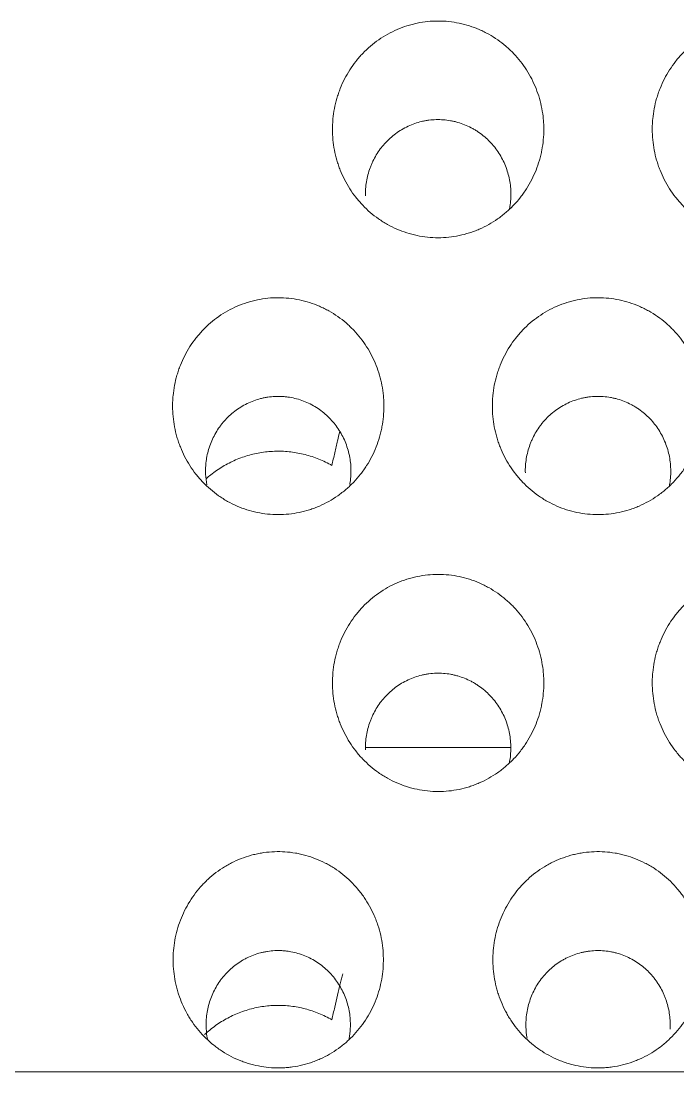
# Model space of a CAD drawing. Header units: inches. Extents: x 3778 to 56227, y -16914 to 35091.
# Drawn here: x 42836.99 to 42843.12, y -12658.71 to -12648.89 of the extents above; entities that cross this region are included whole.
import ezdxf

# ---------------------------------------------------------------- set-up
doc = ezdxf.new("R2010")
doc.units = ezdxf.units.IN
doc.header["$LTSCALE"] = 100
doc.header["$MEASUREMENT"] = 0
doc.layers.add('2-con', color=2, linetype='Continuous')
doc.layers.add('mark-B', color=2, linetype='Continuous', lineweight=20)

# ---------------------------------------------------------------- blocks, each defined once
blk = doc.blocks.new('무풍1WAY 대형')
at = {"layer": 'mark-B'}
for p, q in [((289.2596, -420.2368), (-384.8363, -420.2368)), ((-156.1626, -423.2677), (-157.5138, -423.2677))]:
    blk.add_line(p, q, dxfattribs=at)
for points, knots in [([(-159.3082, -421.2256), (-159.3119, -421.2909), (-159.3071, -421.4199), (-159.2789, -421.5457), (-159.2536, -421.6232), (-159.2481, -421.6387), (-159.2365, -421.6692), (-159.218, -421.7144), (-159.1822, -421.7869), (-159.1482, -421.842), (-159.1206, -421.8822), (-159.111, -421.8954), (-159.0912, -421.9214), (-159.081, -421.9342), (-159.0281, -421.997), (-158.9816, -422.0424), (-158.9055, -422.1033), (-158.8791, -422.1224), (-158.8379, -422.1491), (-158.8238, -422.1578), (-158.7953, -422.1743), (-158.7809, -422.1822), (-158.708, -422.2196), (-158.6473, -422.2433), (-158.5685, -422.2653), (-158.5526, -422.2693), (-158.5205, -422.2765), (-158.5042, -422.2797), (-158.4554, -422.288), (-158.4228, -422.2918), (-158.325, -422.2982), (-158.2597, -422.2959), (-158.1779, -422.2843), (-158.1615, -422.2816), (-158.1292, -422.2753), (-158.0811, -422.2647), (-158.0031, -422.241), (-157.9427, -422.2158), (-157.8982, -422.1945), (-157.8835, -422.187), (-157.8545, -422.1713), (-157.8403, -422.1631), (-157.7704, -422.1205), (-157.7186, -422.0812), (-157.6586, -422.0257), (-157.6469, -422.0143), (-157.6239, -421.9908), (-157.6127, -421.9788), (-157.5801, -421.942), (-157.5597, -421.9166), (-157.5025, -421.8379), (-157.4695, -421.7819), (-157.4141, -421.663), (-157.3925, -421.6018), (-157.3688, -421.5078), (-157.3624, -421.4761), (-157.3525, -421.4118), (-157.349, -421.3791), (-157.3433, -421.2817), (-157.3455, -421.2171), (-157.3579, -421.1209), (-157.3636, -421.0889), (-157.3743, -421.0411), (-157.3783, -421.0252), (-157.387, -420.9938), (-157.3917, -420.9782), (-157.4169, -420.9012), (-157.4427, -420.8419), (-157.4821, -420.7708), (-157.4903, -420.7568), (-157.5075, -420.7289), (-157.5165, -420.7152), (-157.5444, -420.6747), (-157.5641, -420.6488), (-157.6268, -420.5743), (-157.6731, -420.5289), (-157.7371, -420.4776), (-157.7502, -420.4676), (-157.7769, -420.4484), (-157.8175, -420.4206), (-157.888, -420.3798), (-157.9474, -420.3529), (-157.9931, -420.335), (-158.0085, -420.3294), (-158.0397, -420.319), (-158.0556, -420.3141), (-158.135, -420.2921), (-158.1995, -420.2811), (-158.2973, -420.2747), (-158.3301, -420.2742), (-158.3797, -420.276), (-158.3962, -420.2771), (-158.429, -420.28), (-158.4453, -420.2819), (-158.5264, -420.2934), (-158.5898, -420.3091), (-158.6672, -420.3369), (-158.6826, -420.3429), (-158.713, -420.3557), (-158.758, -420.3759), (-158.8297, -420.4149), (-158.8836, -420.4516), (-158.9227, -420.4812), (-158.9355, -420.4914), (-158.9607, -420.5126), (-158.9731, -420.5235), (-159.0332, -420.5792), (-159.0762, -420.6279), (-159.1335, -420.7068), (-159.1514, -420.7342), (-159.1847, -420.7908), (-159.1998, -420.8196), (-159.2409, -420.9079), (-159.2626, -420.9689), (-159.2864, -421.0636), (-159.2929, -421.0958), (-159.3028, -421.1604), (-159.3063, -421.1929), (-159.3082, -421.2256)], [0, 0, 0, 0, 0.03125, 0.0625, 0.0625, 0.070312, 0.070312, 0.078125, 0.09375, 0.109375, 0.109375, 0.117187, 0.117187, 0.125, 0.125, 0.15625, 0.15625, 0.171875, 0.171875, 0.179687, 0.179687, 0.1875, 0.1875, 0.21875, 0.21875, 0.226562, 0.226562, 0.234375, 0.234375, 0.25, 0.25, 0.28125, 0.28125, 0.289062, 0.289062, 0.296875, 0.3125, 0.328125, 0.328125, 0.335937, 0.335937, 0.34375, 0.34375, 0.375, 0.375, 0.382812, 0.382812, 0.390625, 0.390625, 0.40625, 0.40625, 0.4375, 0.4375, 0.46875, 0.46875, 0.484375, 0.484375, 0.5, 0.5, 0.53125, 0.53125, 0.546875, 0.546875, 0.554687, 0.554687, 0.5625, 0.5625, 0.59375, 0.59375, 0.601562, 0.601562, 0.609375, 0.609375, 0.625, 0.625, 0.65625, 0.65625, 0.664062, 0.664062, 0.671875, 0.6875, 0.703125, 0.703125, 0.710937, 0.710937, 0.71875, 0.71875, 0.75, 0.75, 0.765625, 0.765625, 0.773437, 0.773437, 0.78125, 0.78125, 0.8125, 0.8125, 0.820312, 0.820312, 0.828125, 0.84375, 0.859375, 0.859375, 0.867187, 0.867187, 0.875, 0.875, 0.90625, 0.90625, 0.921875, 0.921875, 0.9375, 0.9375, 0.96875, 0.96875, 0.984375, 0.984375, 1, 1, 1, 1]), ([(-156.3206, -421.2256), (-156.3244, -421.2909), (-156.3196, -421.4199), (-156.2914, -421.5457), (-156.266, -421.6232), (-156.2606, -421.6387), (-156.249, -421.6692), (-156.2305, -421.7144), (-156.1947, -421.787), (-156.1606, -421.842), (-156.133, -421.8822), (-156.1235, -421.8954), (-156.1037, -421.9214), (-156.0934, -421.9342), (-156.0406, -421.997), (-155.9941, -422.0424), (-155.918, -422.1033), (-155.8916, -422.1224), (-155.8503, -422.1492), (-155.8363, -422.1578), (-155.8077, -422.1743), (-155.7933, -422.1822), (-155.7204, -422.2196), (-155.6598, -422.2433), (-155.581, -422.2653), (-155.5651, -422.2693), (-155.533, -422.2765), (-155.5167, -422.2797), (-155.4679, -422.288), (-155.4353, -422.2918), (-155.3375, -422.2982), (-155.2721, -422.2959), (-155.1903, -422.2844), (-155.174, -422.2816), (-155.1417, -422.2753), (-155.0936, -422.2647), (-155.0155, -422.241), (-154.9551, -422.2158), (-154.9107, -422.1945), (-154.896, -422.187), (-154.867, -422.1713), (-154.8528, -422.1631), (-154.7829, -422.1205), (-154.731, -422.0812), (-154.6711, -422.0257), (-154.6593, -422.0143), (-154.6364, -421.9908), (-154.6251, -421.9788), (-154.5925, -421.942), (-154.5722, -421.9166), (-154.515, -421.8379), (-154.482, -421.7819), (-154.4266, -421.663), (-154.405, -421.6019), (-154.3813, -421.5078), (-154.3748, -421.4761), (-154.3649, -421.4118), (-154.3615, -421.3791), (-154.3557, -421.2817), (-154.358, -421.2172), (-154.3704, -421.1209), (-154.376, -421.0889), (-154.3868, -421.0411), (-154.3908, -421.0252), (-154.3995, -420.9938), (-154.4041, -420.9782), (-154.4294, -420.9012), (-154.4552, -420.8419), (-154.4945, -420.7708), (-154.5028, -420.7568), (-154.52, -420.729), (-154.529, -420.7152), (-154.5568, -420.6747), (-154.5765, -420.6488), (-154.6392, -420.5743), (-154.6856, -420.5289), (-154.7496, -420.4776), (-154.7627, -420.4676), (-154.7894, -420.4484), (-154.83, -420.4206), (-154.9005, -420.3798), (-154.9599, -420.353), (-155.0055, -420.335), (-155.021, -420.3294), (-155.0522, -420.319), (-155.068, -420.3142), (-155.1475, -420.2921), (-155.2119, -420.2811), (-155.3097, -420.2747), (-155.3426, -420.2742), (-155.3921, -420.276), (-155.4087, -420.2771), (-155.4415, -420.28), (-155.4578, -420.2819), (-155.5388, -420.2934), (-155.6022, -420.3091), (-155.6796, -420.3369), (-155.695, -420.3429), (-155.7255, -420.3557), (-155.7705, -420.3759), (-155.8421, -420.4149), (-155.896, -420.4516), (-155.9351, -420.4812), (-155.948, -420.4914), (-155.9732, -420.5126), (-155.9855, -420.5235), (-156.0456, -420.5792), (-156.0887, -420.6279), (-156.146, -420.7068), (-156.1639, -420.7342), (-156.1972, -420.7908), (-156.2123, -420.8196), (-156.2534, -420.9079), (-156.275, -420.9689), (-156.2989, -421.0636), (-156.3054, -421.0958), (-156.3153, -421.1604), (-156.3187, -421.1929), (-156.3206, -421.2256)], [0, 0, 0, 0, 0.03125, 0.0625, 0.0625, 0.070312, 0.070312, 0.078125, 0.09375, 0.109375, 0.109375, 0.117187, 0.117187, 0.125, 0.125, 0.15625, 0.15625, 0.171875, 0.171875, 0.179688, 0.179688, 0.1875, 0.1875, 0.21875, 0.21875, 0.226563, 0.226563, 0.234375, 0.234375, 0.25, 0.25, 0.28125, 0.28125, 0.289063, 0.289063, 0.296875, 0.3125, 0.328125, 0.328125, 0.335938, 0.335938, 0.34375, 0.34375, 0.375, 0.375, 0.382813, 0.382813, 0.390625, 0.390625, 0.40625, 0.40625, 0.4375, 0.4375, 0.46875, 0.46875, 0.484375, 0.484375, 0.5, 0.5, 0.53125, 0.53125, 0.546875, 0.546875, 0.554688, 0.554688, 0.5625, 0.5625, 0.59375, 0.59375, 0.601563, 0.601563, 0.609375, 0.609375, 0.625, 0.625, 0.65625, 0.65625, 0.664063, 0.664063, 0.671875, 0.6875, 0.703125, 0.703125, 0.710938, 0.710938, 0.71875, 0.71875, 0.75, 0.75, 0.765625, 0.765625, 0.773438, 0.773438, 0.78125, 0.78125, 0.8125, 0.8125, 0.820313, 0.820313, 0.828125, 0.84375, 0.859375, 0.859375, 0.867188, 0.867188, 0.875, 0.875, 0.90625, 0.90625, 0.921875, 0.921875, 0.9375, 0.9375, 0.96875, 0.96875, 0.984375, 0.984375, 1, 1, 1, 1]), ([(-157.6647, -420.5524), (-157.6626, -420.5639), (-157.6608, -420.5755), (-157.6537, -420.6312), (-157.6522, -420.6755), (-157.6561, -420.7423), (-157.6585, -420.7647), (-157.6653, -420.8088), (-157.6697, -420.8306), (-157.686, -420.8952), (-157.7008, -420.9371), (-157.7388, -421.0187), (-157.7615, -421.0571), (-157.8007, -421.1112), (-157.8147, -421.1286), (-157.8371, -421.1538), (-157.8448, -421.1621), (-157.8605, -421.1782), (-157.8686, -421.1861), (-157.9097, -421.2241), (-157.9453, -421.2511), (-157.9933, -421.2804), (-158.003, -421.286), (-158.0229, -421.2968), (-158.033, -421.3019), (-158.0635, -421.3165), (-158.105, -421.3338), (-158.1586, -421.3501), (-158.1915, -421.3574), (-158.2137, -421.3617), (-158.2249, -421.3636), (-158.2811, -421.3715), (-158.3259, -421.3731), (-158.393, -421.3687), (-158.4154, -421.366), (-158.4489, -421.3603), (-158.4601, -421.3581), (-158.4821, -421.3532), (-158.493, -421.3504), (-158.5471, -421.3354), (-158.5887, -421.3191), (-158.6487, -421.2882), (-158.6684, -421.2768), (-158.7061, -421.2523), (-158.7243, -421.2392), (-158.7765, -421.1974), (-158.8084, -421.1663), (-158.8446, -421.1232), (-158.8517, -421.1143), (-158.8652, -421.0965), (-158.8718, -421.0874), (-158.8907, -421.0599), (-158.9141, -421.0221), (-158.9387, -420.9723), (-158.9513, -420.9412), (-158.9593, -420.9203), (-158.963, -420.9097), (-158.9804, -420.8565), (-158.9998, -420.7702), (-159.003, -420.6816), (-159.0004, -420.6368)], [0, 0, 0, 0, 0.015264, 0.015264, 0.073189, 0.073189, 0.102152, 0.102152, 0.131115, 0.131115, 0.189041, 0.189041, 0.246966, 0.246966, 0.275929, 0.275929, 0.290411, 0.290411, 0.304892, 0.304892, 0.362818, 0.362818, 0.377299, 0.377299, 0.391781, 0.391781, 0.420743, 0.449706, 0.464188, 0.464188, 0.478669, 0.478669, 0.536595, 0.536595, 0.565558, 0.565558, 0.580039, 0.580039, 0.59452, 0.59452, 0.652446, 0.652446, 0.681409, 0.681409, 0.710372, 0.710372, 0.768297, 0.768297, 0.782779, 0.782779, 0.79726, 0.79726, 0.826223, 0.855186, 0.869667, 0.869667, 0.884149, 0.884149, 0.942074, 1, 1, 1, 1]), ([(-155.9516, -420.9697), (-155.9701, -420.9286), (-155.9845, -420.8863), (-156, -420.8208), (-156.0042, -420.7987), (-156.0103, -420.7547), (-156.0144, -420.7105), (-156.0143, -420.6551), (-156.012, -420.6217), (-156.0098, -420.5995), (-156.0085, -420.5883), (-156.0049, -420.5632), (-156.0025, -420.5494), (-155.9997, -420.5356)], [0, 0, 0, 0, 0.301613, 0.301613, 0.452419, 0.452419, 0.603225, 0.754032, 0.829435, 0.829435, 0.904838, 0.904838, 1, 1, 1, 1]), ([(-154.6783, -420.5458), (-154.6722, -420.5783), (-154.6683, -420.6112), (-154.6663, -420.6556), (-154.666, -420.6667), (-154.666, -420.6891), (-154.6663, -420.7004), (-154.6678, -420.7338), (-154.6699, -420.756), (-154.6792, -420.8219), (-154.6895, -420.865), (-154.7112, -420.9287), (-154.7194, -420.9497), (-154.738, -420.9907), (-154.7583, -421.0305), (-154.7883, -421.0776), (-154.8084, -421.1046), (-154.8223, -421.1222), (-154.8294, -421.131), (-154.8663, -421.1735), (-154.8987, -421.2042), (-154.9516, -421.2453), (-154.97, -421.2582), (-154.9987, -421.2762), (-155.0085, -421.282), (-155.0281, -421.2929), (-155.0381, -421.2982), (-155.0883, -421.323), (-155.1302, -421.3387), (-155.1848, -421.353), (-155.1959, -421.3556), (-155.2181, -421.3602), (-155.2292, -421.3622), (-155.2625, -421.3673), (-155.3071, -421.3719), (-155.3632, -421.3718), (-155.3969, -421.3692), (-155.4195, -421.3668), (-155.4307, -421.3653), (-155.4865, -421.3566), (-155.5297, -421.3451), (-155.5926, -421.3214), (-155.6132, -421.3125), (-155.6538, -421.2923), (-155.6734, -421.2812), (-155.7301, -421.2455), (-155.7653, -421.2181), (-155.814, -421.1717), (-155.8296, -421.1553), (-155.8589, -421.1214), (-155.8726, -421.1038), (-155.911, -421.0493), (-155.9331, -421.0107), (-155.9516, -420.9697)], [0, 0, 0, 0, 0.050654, 0.050654, 0.067606, 0.067606, 0.084559, 0.084559, 0.118464, 0.118464, 0.186275, 0.186275, 0.22018, 0.22018, 0.254085, 0.28799, 0.304943, 0.304943, 0.321895, 0.321895, 0.389706, 0.389706, 0.423611, 0.423611, 0.440564, 0.440564, 0.457516, 0.457516, 0.525327, 0.525327, 0.542279, 0.542279, 0.559232, 0.559232, 0.593137, 0.627043, 0.643995, 0.643995, 0.660948, 0.660948, 0.728758, 0.728758, 0.762663, 0.762663, 0.796569, 0.796569, 0.864379, 0.864379, 0.898284, 0.898284, 0.93219, 0.93219, 1, 1, 1, 1]), ([(-154.6516, -420.5864), (-154.6672, -420.6009), (-154.6832, -420.615), (-154.7174, -420.6429), (-154.7354, -420.6568), (-154.7721, -420.683), (-154.7908, -420.6955), (-154.8481, -420.731), (-154.8877, -420.752), (-154.9492, -420.7797), (-154.9701, -420.7883), (-155.0127, -420.8041), (-155.0344, -420.8113), (-155.0996, -420.8306), (-155.1876, -420.8503), (-155.2774, -420.858), (-155.3455, -420.8591), (-155.3684, -420.8588), (-155.4138, -420.8564), (-155.4363, -420.8545), (-155.5035, -420.8465), (-155.5477, -420.8381), (-155.6132, -420.8211), (-155.6349, -420.8147), (-155.678, -420.8004), (-155.6994, -420.7924), (-155.7623, -420.7666), (-155.8027, -420.7468), (-155.8416, -420.7244)], [0, 0, 0, 0, 0.049981, 0.049981, 0.102759, 0.102759, 0.155538, 0.155538, 0.261096, 0.261096, 0.313875, 0.313875, 0.366654, 0.366654, 0.472211, 0.577769, 0.577769, 0.630548, 0.630548, 0.683327, 0.683327, 0.788885, 0.788885, 0.841663, 0.841663, 0.894442, 0.894442, 1, 1, 1, 1]), ([(-155.8416, -420.7244), (-155.8502, -420.7645), (-155.8588, -420.804), (-155.8759, -420.8812), (-155.8845, -420.9189), (-155.9016, -420.9917), (-155.9102, -421.0269), (-155.9231, -421.0767), (-155.9274, -421.0929), (-155.936, -421.1239), (-155.9403, -421.1388), (-155.9446, -421.1528)], [0, 0, 0, 0, 0.25, 0.25, 0.5, 0.5, 0.75, 0.75, 0.875, 0.875, 1, 1, 1, 1]), ([(-159.8214, -422.8577), (-159.8879, -422.8577), (-159.9533, -422.8646), (-160.0496, -422.8846), (-160.0814, -422.893), (-160.1287, -422.908), (-160.1445, -422.9135), (-160.1755, -422.9251), (-160.1907, -422.9313), (-160.2661, -422.9641), (-160.3232, -422.9961), (-160.4041, -423.0527), (-160.4303, -423.0731), (-160.4801, -423.116), (-160.5275, -423.1611), (-160.5702, -423.2105), (-160.6004, -423.2491), (-160.6102, -423.2622), (-160.6292, -423.289), (-160.6384, -423.3027), (-160.6826, -423.3721), (-160.7121, -423.4301), (-160.748, -423.5209), (-160.7585, -423.5517), (-160.7722, -423.5989), (-160.7764, -423.6149), (-160.784, -423.6468), (-160.7874, -423.6627), (-160.8026, -423.7428), (-160.8086, -423.8074), (-160.8086, -423.8887), (-160.8082, -423.905), (-160.8067, -423.9377), (-160.8056, -423.9541), (-160.8009, -424.0031), (-160.7963, -424.0353), (-160.7781, -424.131), (-160.7602, -424.1934), (-160.7241, -424.2846), (-160.7105, -424.3147), (-160.6808, -424.373), (-160.6646, -424.4013), (-160.6122, -424.4835), (-160.5721, -424.5349), (-160.5152, -424.5946), (-160.5034, -424.6062), (-160.4796, -424.6289), (-160.4431, -424.6619), (-160.3787, -424.7119), (-160.3234, -424.7468), (-160.2804, -424.7709), (-160.2658, -424.7786), (-160.2361, -424.7934), (-160.2211, -424.8004), (-160.1454, -424.8333), (-160.083, -424.8531), (-159.9866, -424.8733), (-159.954, -424.8784), (-159.8878, -424.8853), (-159.8548, -424.887), (-159.7562, -424.8871), (-159.6909, -424.8805), (-159.6099, -424.8637), (-159.5936, -424.8599), (-159.5616, -424.8515), (-159.514, -424.8377), (-159.4373, -424.8089), (-159.3784, -424.7799), (-159.321, -424.7478), (-159.2927, -424.7301), (-159.2118, -424.6735), (-159.1623, -424.6309), (-159.1058, -424.5717), (-159.0947, -424.5596), (-159.0732, -424.5347), (-159.0627, -424.522), (-159.0322, -424.4831), (-159.0133, -424.4564), (-158.9607, -424.374), (-158.9311, -424.316), (-158.9009, -424.2397), (-158.8952, -424.2242), (-158.8846, -424.1932), (-158.8698, -424.1465), (-158.851, -424.0675), (-158.8418, -424.0032), (-158.8372, -423.9545), (-158.8361, -423.9382), (-158.8345, -423.9055), (-158.8341, -423.8891), (-158.8341, -423.8072), (-158.8402, -423.7426), (-158.8583, -423.6469), (-158.8659, -423.6152), (-158.8795, -423.5681), (-158.8844, -423.5524), (-158.895, -423.5213), (-158.9007, -423.5059), (-158.9307, -423.43), (-158.9601, -423.3721), (-159.0126, -423.2896), (-159.0315, -423.2629), (-159.0722, -423.2108), (-159.0937, -423.186), (-159.1612, -423.1151), (-159.2106, -423.0725), (-159.2778, -423.0252), (-159.2916, -423.0161), (-159.3196, -422.9984), (-159.3338, -422.99), (-159.3769, -422.9658), (-159.4063, -422.9512), (-159.4963, -422.912), (-159.5588, -422.8919), (-159.689, -422.8646), (-159.7548, -422.8577), (-159.8214, -422.8577)], [0, 0, 0, 0, 0.03125, 0.03125, 0.046875, 0.046875, 0.054687, 0.054687, 0.0625, 0.0625, 0.09375, 0.09375, 0.109375, 0.109375, 0.125, 0.140625, 0.140625, 0.148437, 0.148437, 0.15625, 0.15625, 0.1875, 0.1875, 0.203125, 0.203125, 0.210937, 0.210937, 0.21875, 0.21875, 0.25, 0.25, 0.257812, 0.257812, 0.265625, 0.265625, 0.28125, 0.28125, 0.3125, 0.3125, 0.328125, 0.328125, 0.34375, 0.34375, 0.375, 0.375, 0.382812, 0.382812, 0.390625, 0.40625, 0.421875, 0.421875, 0.429687, 0.429687, 0.4375, 0.4375, 0.46875, 0.46875, 0.484375, 0.484375, 0.5, 0.5, 0.53125, 0.53125, 0.539062, 0.539062, 0.546875, 0.5625, 0.578125, 0.578125, 0.59375, 0.59375, 0.625, 0.625, 0.632812, 0.632812, 0.640625, 0.640625, 0.65625, 0.65625, 0.6875, 0.6875, 0.695312, 0.695312, 0.703125, 0.71875, 0.734375, 0.734375, 0.742187, 0.742187, 0.75, 0.75, 0.78125, 0.78125, 0.796875, 0.796875, 0.804687, 0.804687, 0.8125, 0.8125, 0.84375, 0.84375, 0.859375, 0.859375, 0.875, 0.875, 0.90625, 0.90625, 0.914062, 0.914062, 0.921875, 0.921875, 0.9375, 0.9375, 0.96875, 0.96875, 1, 1, 1, 1]), ([(-156.8338, -422.8577), (-156.9004, -422.8577), (-156.9657, -422.8646), (-157.0621, -422.8846), (-157.0939, -422.893), (-157.1412, -422.908), (-157.1569, -422.9135), (-157.1879, -422.9251), (-157.2032, -422.9313), (-157.2786, -422.9641), (-157.3357, -422.9961), (-157.4165, -423.0527), (-157.4428, -423.0731), (-157.4926, -423.116), (-157.54, -423.1611), (-157.5827, -423.2105), (-157.6129, -423.2491), (-157.6227, -423.2622), (-157.6416, -423.289), (-157.6509, -423.3027), (-157.6951, -423.3721), (-157.7246, -423.4301), (-157.7604, -423.5209), (-157.771, -423.5517), (-157.7846, -423.5989), (-157.7888, -423.6149), (-157.7964, -423.6468), (-157.7999, -423.6627), (-157.815, -423.7428), (-157.8211, -423.8074), (-157.8211, -423.8887), (-157.8207, -423.905), (-157.8192, -423.9377), (-157.818, -423.9541), (-157.8134, -424.0031), (-157.8088, -424.0353), (-157.7906, -424.131), (-157.7726, -424.1934), (-157.7366, -424.2846), (-157.723, -424.3147), (-157.6932, -424.373), (-157.677, -424.4013), (-157.6246, -424.4835), (-157.5845, -424.5349), (-157.5276, -424.5946), (-157.5159, -424.6062), (-157.4921, -424.6289), (-157.4556, -424.6619), (-157.3912, -424.7119), (-157.3358, -424.7468), (-157.2928, -424.7709), (-157.2782, -424.7786), (-157.2486, -424.7934), (-157.2335, -424.8004), (-157.1578, -424.8333), (-157.0954, -424.8531), (-156.999, -424.8733), (-156.9664, -424.8784), (-156.9002, -424.8853), (-156.8672, -424.887), (-156.7686, -424.8871), (-156.7034, -424.8805), (-156.6223, -424.8637), (-156.6061, -424.8599), (-156.574, -424.8515), (-156.5265, -424.8377), (-156.4497, -424.8089), (-156.3909, -424.7799), (-156.3334, -424.7478), (-156.3052, -424.7301), (-156.2243, -424.6735), (-156.1748, -424.6309), (-156.1182, -424.5717), (-156.1072, -424.5596), (-156.0856, -424.5347), (-156.0751, -424.522), (-156.0446, -424.4831), (-156.0257, -424.4564), (-155.9732, -424.374), (-155.9435, -424.316), (-155.9133, -424.2397), (-155.9076, -424.2242), (-155.897, -424.1932), (-155.8823, -424.1465), (-155.8634, -424.0675), (-155.8543, -424.0032), (-155.8497, -423.9545), (-155.8485, -423.9382), (-155.847, -423.9055), (-155.8466, -423.8891), (-155.8466, -423.8072), (-155.8527, -423.7426), (-155.8708, -423.6469), (-155.8783, -423.6152), (-155.8919, -423.5681), (-155.8969, -423.5524), (-155.9075, -423.5213), (-155.9131, -423.5059), (-155.9431, -423.43), (-155.9726, -423.3721), (-156.0251, -423.2896), (-156.044, -423.2629), (-156.0846, -423.2108), (-156.1061, -423.186), (-156.1737, -423.1151), (-156.223, -423.0725), (-156.2903, -423.0252), (-156.304, -423.0161), (-156.332, -422.9984), (-156.3463, -422.99), (-156.3894, -422.9658), (-156.4187, -422.9512), (-156.5087, -422.912), (-156.5713, -422.8919), (-156.7014, -422.8646), (-156.7673, -422.8577), (-156.8338, -422.8577)], [0, 0, 0, 0, 0.03125, 0.03125, 0.046875, 0.046875, 0.054687, 0.054687, 0.0625, 0.0625, 0.09375, 0.09375, 0.109375, 0.109375, 0.125, 0.140625, 0.140625, 0.148437, 0.148437, 0.15625, 0.15625, 0.1875, 0.1875, 0.203125, 0.203125, 0.210937, 0.210937, 0.21875, 0.21875, 0.25, 0.25, 0.257812, 0.257812, 0.265625, 0.265625, 0.28125, 0.28125, 0.3125, 0.3125, 0.328125, 0.328125, 0.34375, 0.34375, 0.375, 0.375, 0.382812, 0.382812, 0.390625, 0.40625, 0.421875, 0.421875, 0.429687, 0.429687, 0.4375, 0.4375, 0.46875, 0.46875, 0.484375, 0.484375, 0.5, 0.5, 0.53125, 0.53125, 0.539062, 0.539062, 0.546875, 0.5625, 0.578125, 0.578125, 0.59375, 0.59375, 0.625, 0.625, 0.632812, 0.632812, 0.640625, 0.640625, 0.65625, 0.65625, 0.6875, 0.6875, 0.695312, 0.695312, 0.703125, 0.71875, 0.734375, 0.734375, 0.742187, 0.742187, 0.75, 0.75, 0.78125, 0.78125, 0.796875, 0.796875, 0.804687, 0.804687, 0.8125, 0.8125, 0.84375, 0.84375, 0.859375, 0.859375, 0.875, 0.875, 0.90625, 0.90625, 0.914063, 0.914063, 0.921875, 0.921875, 0.9375, 0.9375, 0.96875, 0.96875, 1, 1, 1, 1]), ([(-157.5002, -423.1303), (-157.5014, -423.1368), (-157.5026, -423.1433), (-157.5108, -423.194), (-157.5139, -423.2385), (-157.5123, -423.3059), (-157.5106, -423.3285), (-157.5053, -423.3732), (-157.5016, -423.3952), (-157.4874, -423.4607), (-157.4739, -423.5035), (-157.4385, -423.5869), (-157.417, -423.6263), (-157.3794, -423.6821), (-157.366, -423.7001), (-157.3444, -423.7262), (-157.3369, -423.7348), (-157.3216, -423.7516), (-157.3138, -423.7597), (-157.2737, -423.7995), (-157.2389, -423.8279), (-157.1917, -423.8591), (-157.1821, -423.8651), (-157.1625, -423.8767), (-157.1525, -423.8822), (-157.1223, -423.8981), (-157.0813, -423.917), (-157.0279, -423.9353), (-156.995, -423.9439), (-156.9729, -423.9491), (-156.9617, -423.9514), (-156.9054, -423.9614), (-156.8604, -423.9647), (-156.7926, -423.9628), (-156.77, -423.961), (-156.7361, -423.9566), (-156.7247, -423.9548), (-156.7023, -423.9506), (-156.6913, -423.9483), (-156.6362, -423.9352), (-156.5937, -423.9203), (-156.5321, -423.8915), (-156.5119, -423.8808), (-156.473, -423.8575), (-156.4542, -423.845), (-156.4001, -423.8049), (-156.3668, -423.7747), (-156.3288, -423.7326), (-156.3213, -423.724), (-156.307, -423.7065), (-156.3001, -423.6976), (-156.2801, -423.6705), (-156.2552, -423.6333), (-156.2287, -423.5841), (-156.2148, -423.5533), (-156.2061, -423.5325), (-156.2019, -423.5219), (-156.1826, -423.469), (-156.1601, -423.3828), (-156.1537, -423.2938), (-156.1548, -423.2486)], [0, 0, 0, 0, 0.008601, 0.008601, 0.066919, 0.066919, 0.096078, 0.096078, 0.125236, 0.125236, 0.183554, 0.183554, 0.241872, 0.241872, 0.27103, 0.27103, 0.28561, 0.28561, 0.300189, 0.300189, 0.358507, 0.358507, 0.373086, 0.373086, 0.387666, 0.387666, 0.416824, 0.445983, 0.460562, 0.460562, 0.475142, 0.475142, 0.533459, 0.533459, 0.562618, 0.562618, 0.577198, 0.577198, 0.591777, 0.591777, 0.650095, 0.650095, 0.679253, 0.679253, 0.708412, 0.708412, 0.76673, 0.76673, 0.781309, 0.781309, 0.795889, 0.795889, 0.825047, 0.854206, 0.868785, 0.868785, 0.883365, 0.883365, 0.941682, 1, 1, 1, 1]), ([(-158.3276, -425.4454), (-158.3941, -425.4454), (-158.4594, -425.4522), (-158.5557, -425.4723), (-158.5876, -425.4806), (-158.6349, -425.4956), (-158.6506, -425.5011), (-158.6816, -425.5127), (-158.6968, -425.5189), (-158.7722, -425.5516), (-158.8293, -425.5835), (-158.9101, -425.6401), (-158.9364, -425.6605), (-158.9862, -425.7033), (-159.0336, -425.7483), (-159.0763, -425.7976), (-159.1065, -425.8362), (-159.1163, -425.8493), (-159.1353, -425.8761), (-159.1445, -425.8898), (-159.1887, -425.9591), (-159.2182, -426.0171), (-159.2541, -426.1077), (-159.2647, -426.1386), (-159.2783, -426.1857), (-159.2825, -426.2016), (-159.2902, -426.2335), (-159.2936, -426.2495), (-159.3088, -426.3295), (-159.3148, -426.394), (-159.3148, -426.4753), (-159.3144, -426.4916), (-159.3129, -426.5242), (-159.3117, -426.5406), (-159.3071, -426.5896), (-159.3025, -426.6218), (-159.2843, -426.7175), (-159.2663, -426.7797), (-159.2303, -426.8709), (-159.2167, -426.901), (-159.1869, -426.9592), (-159.1707, -426.9874), (-159.1183, -427.0696), (-159.0782, -427.1209), (-159.0212, -427.1805), (-159.0095, -427.1922), (-158.9857, -427.2148), (-158.9492, -427.2477), (-158.8848, -427.2977), (-158.8294, -427.3325), (-158.7864, -427.3566), (-158.7719, -427.3643), (-158.7422, -427.3791), (-158.7272, -427.386), (-158.6515, -427.4189), (-158.5891, -427.4387), (-158.4927, -427.4589), (-158.4601, -427.464), (-158.394, -427.4709), (-158.361, -427.4726), (-158.2624, -427.4726), (-158.1972, -427.466), (-158.1162, -427.4492), (-158.0999, -427.4454), (-158.0679, -427.4371), (-158.0204, -427.4233), (-157.9436, -427.3946), (-157.8848, -427.3656), (-157.8273, -427.3335), (-157.7991, -427.3158), (-157.7182, -427.2593), (-157.6687, -427.2168), (-157.6121, -427.1577), (-157.6011, -427.1456), (-157.5795, -427.1208), (-157.569, -427.108), (-157.5385, -427.0692), (-157.5196, -427.0425), (-157.467, -426.9602), (-157.4374, -426.9022), (-157.4072, -426.826), (-157.4015, -426.8106), (-157.3909, -426.7796), (-157.3761, -426.7329), (-157.3572, -426.6539), (-157.3481, -426.5897), (-157.3435, -426.5411), (-157.3423, -426.5248), (-157.3408, -426.4921), (-157.3404, -426.4757), (-157.3404, -426.3938), (-157.3465, -426.3293), (-157.3646, -426.2337), (-157.3721, -426.2021), (-157.3858, -426.1549), (-157.3907, -426.1392), (-157.4013, -426.1082), (-157.407, -426.0928), (-157.437, -426.017), (-157.4665, -425.9592), (-157.519, -425.8767), (-157.5379, -425.85), (-157.5786, -425.798), (-157.6, -425.7732), (-157.6676, -425.7024), (-157.717, -425.6598), (-157.7842, -425.6127), (-157.7979, -425.6035), (-157.826, -425.5859), (-157.8402, -425.5774), (-157.8833, -425.5533), (-157.9126, -425.5387), (-158.0026, -425.4996), (-158.0651, -425.4795), (-158.1953, -425.4522), (-158.2611, -425.4454), (-158.3276, -425.4454)], [0, 0, 0, 0, 0.03125, 0.03125, 0.046875, 0.046875, 0.054688, 0.054688, 0.0625, 0.0625, 0.09375, 0.09375, 0.109375, 0.109375, 0.125, 0.140625, 0.140625, 0.148438, 0.148438, 0.15625, 0.15625, 0.1875, 0.1875, 0.203125, 0.203125, 0.210938, 0.210938, 0.21875, 0.21875, 0.25, 0.25, 0.257813, 0.257813, 0.265625, 0.265625, 0.28125, 0.28125, 0.3125, 0.3125, 0.328125, 0.328125, 0.34375, 0.34375, 0.375, 0.375, 0.382812, 0.382812, 0.390625, 0.40625, 0.421875, 0.421875, 0.429687, 0.429687, 0.4375, 0.4375, 0.46875, 0.46875, 0.484375, 0.484375, 0.5, 0.5, 0.53125, 0.53125, 0.539062, 0.539062, 0.546875, 0.5625, 0.578125, 0.578125, 0.59375, 0.59375, 0.625, 0.625, 0.632812, 0.632812, 0.640625, 0.640625, 0.65625, 0.65625, 0.6875, 0.6875, 0.695312, 0.695312, 0.703125, 0.71875, 0.734375, 0.734375, 0.742187, 0.742187, 0.75, 0.75, 0.78125, 0.78125, 0.796875, 0.796875, 0.804688, 0.804688, 0.8125, 0.8125, 0.84375, 0.84375, 0.859375, 0.859375, 0.875, 0.875, 0.90625, 0.90625, 0.914063, 0.914063, 0.921875, 0.921875, 0.9375, 0.9375, 0.96875, 0.96875, 1, 1, 1, 1]), ([(-155.34, -425.4454), (-155.4066, -425.4454), (-155.4719, -425.4522), (-155.5682, -425.4723), (-155.6, -425.4806), (-155.6473, -425.4956), (-155.663, -425.5011), (-155.694, -425.5127), (-155.7093, -425.5189), (-155.7847, -425.5516), (-155.8417, -425.5835), (-155.9226, -425.6401), (-155.9488, -425.6605), (-155.9987, -425.7033), (-156.0461, -425.7483), (-156.0887, -425.7976), (-156.119, -425.8362), (-156.1288, -425.8493), (-156.1477, -425.8761), (-156.157, -425.8898), (-156.2012, -425.9591), (-156.2307, -426.0171), (-156.2666, -426.1077), (-156.2771, -426.1386), (-156.2908, -426.1857), (-156.295, -426.2017), (-156.3026, -426.2335), (-156.306, -426.2495), (-156.3212, -426.3295), (-156.3273, -426.394), (-156.3273, -426.4753), (-156.3269, -426.4916), (-156.3254, -426.5242), (-156.3242, -426.5406), (-156.3196, -426.5896), (-156.315, -426.6218), (-156.2968, -426.7175), (-156.2788, -426.7797), (-156.2427, -426.8709), (-156.2291, -426.901), (-156.1994, -426.9592), (-156.1832, -426.9874), (-156.1307, -427.0696), (-156.0906, -427.1209), (-156.0337, -427.1805), (-156.022, -427.1922), (-155.9981, -427.2148), (-155.9617, -427.2477), (-155.8972, -427.2978), (-155.8419, -427.3326), (-155.7989, -427.3567), (-155.7843, -427.3644), (-155.7547, -427.3791), (-155.7396, -427.3861), (-155.6639, -427.4189), (-155.6015, -427.4387), (-155.5052, -427.4589), (-155.4726, -427.464), (-155.4064, -427.4709), (-155.3734, -427.4726), (-155.2749, -427.4726), (-155.2096, -427.466), (-155.1286, -427.4492), (-155.1124, -427.4454), (-155.0804, -427.4371), (-155.0328, -427.4233), (-154.9561, -427.3946), (-154.8973, -427.3656), (-154.8398, -427.3335), (-154.8116, -427.3159), (-154.7307, -427.2593), (-154.6811, -427.2168), (-154.6246, -427.1577), (-154.6135, -427.1456), (-154.592, -427.1208), (-154.5815, -427.108), (-154.551, -427.0692), (-154.5321, -427.0425), (-154.4795, -426.9602), (-154.4498, -426.9022), (-154.4196, -426.826), (-154.4139, -426.8106), (-154.4033, -426.7796), (-154.3886, -426.7329), (-154.3697, -426.6539), (-154.3605, -426.5897), (-154.3559, -426.5411), (-154.3548, -426.5248), (-154.3532, -426.4921), (-154.3528, -426.4757), (-154.3528, -426.3938), (-154.3589, -426.3293), (-154.377, -426.2337), (-154.3846, -426.2021), (-154.3982, -426.1549), (-154.4032, -426.1392), (-154.4138, -426.1082), (-154.4194, -426.0928), (-154.4494, -426.017), (-154.4789, -425.9592), (-154.5314, -425.8767), (-154.5503, -425.85), (-154.591, -425.798), (-154.6125, -425.7732), (-154.6801, -425.7024), (-154.7294, -425.6598), (-154.7967, -425.6127), (-154.8104, -425.6035), (-154.8384, -425.5859), (-154.8526, -425.5774), (-154.8957, -425.5533), (-154.9251, -425.5387), (-155.0151, -425.4996), (-155.0776, -425.4795), (-155.2077, -425.4522), (-155.2735, -425.4454), (-155.34, -425.4454)], [0, 0, 0, 0, 0.03125, 0.03125, 0.046875, 0.046875, 0.054688, 0.054688, 0.0625, 0.0625, 0.09375, 0.09375, 0.109375, 0.109375, 0.125, 0.140625, 0.140625, 0.148437, 0.148437, 0.15625, 0.15625, 0.1875, 0.1875, 0.203125, 0.203125, 0.210937, 0.210937, 0.21875, 0.21875, 0.25, 0.25, 0.257812, 0.257812, 0.265625, 0.265625, 0.28125, 0.28125, 0.3125, 0.3125, 0.328125, 0.328125, 0.34375, 0.34375, 0.375, 0.375, 0.382812, 0.382812, 0.390625, 0.40625, 0.421875, 0.421875, 0.429687, 0.429687, 0.4375, 0.4375, 0.46875, 0.46875, 0.484375, 0.484375, 0.5, 0.5, 0.53125, 0.53125, 0.539062, 0.539062, 0.546875, 0.5625, 0.578125, 0.578125, 0.59375, 0.59375, 0.625, 0.625, 0.632812, 0.632812, 0.640625, 0.640625, 0.65625, 0.65625, 0.6875, 0.6875, 0.695312, 0.695312, 0.703125, 0.71875, 0.734375, 0.734375, 0.742187, 0.742187, 0.75, 0.75, 0.78125, 0.78125, 0.796875, 0.796875, 0.804687, 0.804687, 0.8125, 0.8125, 0.84375, 0.84375, 0.859375, 0.859375, 0.875, 0.875, 0.90625, 0.90625, 0.914063, 0.914063, 0.921875, 0.921875, 0.9375, 0.9375, 0.96875, 0.96875, 1, 1, 1, 1]), ([(-158.9942, -425.7179), (-158.9954, -425.7243), (-158.9965, -425.7307), (-159.0048, -425.7812), (-159.0079, -425.8257), (-159.0062, -425.8931), (-159.0046, -425.9158), (-158.9992, -425.9604), (-158.9955, -425.9824), (-158.9813, -426.0479), (-158.9678, -426.0906), (-158.9323, -426.174), (-158.9109, -426.2133), (-158.8732, -426.2691), (-158.8598, -426.2871), (-158.8382, -426.3132), (-158.8307, -426.3218), (-158.8154, -426.3385), (-158.8076, -426.3467), (-158.7675, -426.3864), (-158.7326, -426.4148), (-158.6854, -426.4459), (-158.6758, -426.4519), (-158.6562, -426.4635), (-158.6462, -426.469), (-158.616, -426.4848), (-158.575, -426.5037), (-158.5216, -426.522), (-158.4887, -426.5306), (-158.4666, -426.5357), (-158.4554, -426.538), (-158.3991, -426.5481), (-158.3541, -426.5514), (-158.2863, -426.5495), (-158.2637, -426.5477), (-158.2298, -426.5432), (-158.2185, -426.5414), (-158.1961, -426.5373), (-158.185, -426.5349), (-158.13, -426.5218), (-158.0874, -426.507), (-158.0259, -426.4783), (-158.0056, -426.4675), (-157.9667, -426.4443), (-157.9479, -426.4318), (-157.8938, -426.3917), (-157.8605, -426.3615), (-157.8224, -426.3194), (-157.815, -426.3108), (-157.8007, -426.2934), (-157.7938, -426.2845), (-157.7737, -426.2574), (-157.7488, -426.2203), (-157.7223, -426.171), (-157.7084, -426.1403), (-157.6997, -426.1195), (-157.6955, -426.1089), (-157.6762, -426.056), (-157.6537, -425.9699), (-157.6473, -425.8809), (-157.6484, -425.8357)], [0, 0, 0, 0, 0.008485, 0.008485, 0.06681, 0.06681, 0.095972, 0.095972, 0.125134, 0.125134, 0.183458, 0.183458, 0.241783, 0.241783, 0.270945, 0.270945, 0.285526, 0.285526, 0.300107, 0.300107, 0.358432, 0.358432, 0.373013, 0.373013, 0.387594, 0.387594, 0.416756, 0.445918, 0.460499, 0.460499, 0.47508, 0.47508, 0.533405, 0.533405, 0.562567, 0.562567, 0.577148, 0.577148, 0.591729, 0.591729, 0.650054, 0.650054, 0.679216, 0.679216, 0.708378, 0.708378, 0.766702, 0.766702, 0.781283, 0.781283, 0.795865, 0.795865, 0.825027, 0.854189, 0.86877, 0.86877, 0.883351, 0.883351, 0.941676, 1, 1, 1, 1]), ([(-155.9577, -426.1434), (-155.9762, -426.102), (-155.9904, -426.0594), (-156.0032, -426.0047), (-156.0055, -425.9937), (-156.0096, -425.9716), (-156.0114, -425.9604), (-156.016, -425.9269), (-156.0179, -425.9045), (-156.0207, -425.8376), (-156.0184, -425.7931), (-156.0108, -425.7418), (-156.0097, -425.735), (-156.0085, -425.7283)], [0, 0, 0, 0, 0.317308, 0.317308, 0.396634, 0.396634, 0.475961, 0.475961, 0.634615, 0.634615, 0.951923, 0.951923, 1, 1, 1, 1]), ([(-154.6722, -425.7248), (-154.6663, -425.7572), (-154.6627, -425.7897), (-154.6603, -425.8448), (-154.6604, -425.8672), (-154.6622, -425.9009), (-154.663, -425.9122), (-154.6652, -425.9346), (-154.6666, -425.9458), (-154.6748, -426.0012), (-154.6853, -426.0445), (-154.7073, -426.108), (-154.7157, -426.1289), (-154.7346, -426.1701), (-154.7553, -426.2101), (-154.7857, -426.2573), (-154.8061, -426.2843), (-154.8201, -426.3021), (-154.8274, -426.3108), (-154.8647, -426.3534), (-154.8975, -426.3841), (-154.9511, -426.4253), (-154.9697, -426.4381), (-155.0084, -426.4621), (-155.0283, -426.4731), (-155.0892, -426.5028), (-155.1315, -426.5184), (-155.1866, -426.5325), (-155.1978, -426.535), (-155.2201, -426.5395), (-155.2313, -426.5415), (-155.265, -426.5465), (-155.3099, -426.5509), (-155.3664, -426.5506), (-155.4004, -426.5477), (-155.4231, -426.5453), (-155.4344, -426.5437), (-155.4906, -426.5347), (-155.5341, -426.5229), (-155.5973, -426.4989), (-155.6181, -426.4897), (-155.6589, -426.4693), (-155.6786, -426.4581), (-155.7356, -426.4219), (-155.7709, -426.3941), (-155.8198, -426.3473), (-155.8355, -426.3307), (-155.8648, -426.2964), (-155.8786, -426.2787), (-155.9171, -426.2237), (-155.9393, -426.1848), (-155.9577, -426.1434)], [0, 0, 0, 0, 0.049882, 0.049882, 0.083815, 0.083815, 0.100782, 0.100782, 0.117748, 0.117748, 0.185613, 0.185613, 0.219546, 0.219546, 0.253479, 0.287412, 0.304378, 0.304378, 0.321345, 0.321345, 0.38921, 0.38921, 0.423143, 0.423143, 0.457076, 0.457076, 0.524941, 0.524941, 0.541908, 0.541908, 0.558874, 0.558874, 0.592807, 0.62674, 0.643706, 0.643706, 0.660672, 0.660672, 0.728538, 0.728538, 0.762471, 0.762471, 0.796403, 0.796403, 0.864269, 0.864269, 0.898202, 0.898202, 0.932134, 0.932134, 1, 1, 1, 1]), ([(-154.6691, -425.7836), (-154.6781, -425.7915), (-154.6872, -425.7993), (-154.7141, -425.8213), (-154.7323, -425.8352), (-154.7691, -425.8615), (-154.7879, -425.874), (-154.8453, -425.9096), (-154.885, -425.9307), (-154.9467, -425.9585), (-154.9676, -425.9671), (-155.0102, -425.9829), (-155.0319, -425.9901), (-155.0974, -426.0096), (-155.1856, -426.0293), (-155.2757, -426.0372), (-155.3439, -426.0385), (-155.3668, -426.0381), (-155.4124, -426.0359), (-155.435, -426.034), (-155.5024, -426.026), (-155.5468, -426.0178), (-155.6124, -426.0009), (-155.6342, -425.9945), (-155.6773, -425.9803), (-155.6989, -425.9724), (-155.7621, -425.9467), (-155.8027, -425.9269), (-155.8418, -425.9045)], [0, 0, 0, 0, 0.028655, 0.028655, 0.082619, 0.082619, 0.136582, 0.136582, 0.244509, 0.244509, 0.298473, 0.298473, 0.352437, 0.352437, 0.460364, 0.568291, 0.568291, 0.622255, 0.622255, 0.676218, 0.676218, 0.784146, 0.784146, 0.838109, 0.838109, 0.892073, 0.892073, 1, 1, 1, 1]), ([(-155.8418, -425.9045), (-155.8503, -425.9448), (-155.8589, -425.9843), (-155.876, -426.0617), (-155.8846, -426.0994), (-155.9001, -426.1656), (-155.907, -426.1945), (-155.914, -426.2221)], [0, 0, 0, 0, 0.355699, 0.355699, 0.711399, 0.711399, 1, 1, 1, 1]), ([(-159.8214, -428.0332), (-159.8879, -428.0332), (-159.9532, -428.04), (-160.0494, -428.06), (-160.0812, -428.0683), (-160.1285, -428.0833), (-160.1442, -428.0888), (-160.1752, -428.1003), (-160.1905, -428.1065), (-160.2659, -428.1392), (-160.3229, -428.1711), (-160.4037, -428.2275), (-160.43, -428.2479), (-160.4798, -428.2907), (-160.5272, -428.3357), (-160.5699, -428.3849), (-160.6002, -428.4234), (-160.61, -428.4365), (-160.6289, -428.4633), (-160.6382, -428.477), (-160.6824, -428.5462), (-160.7119, -428.6042), (-160.7478, -428.6947), (-160.7584, -428.7255), (-160.7721, -428.7726), (-160.7763, -428.7885), (-160.7839, -428.8204), (-160.7873, -428.8363), (-160.8025, -428.9163), (-160.8085, -428.9808), (-160.8086, -429.062), (-160.8082, -429.0783), (-160.8066, -429.1109), (-160.8055, -429.1273), (-160.8009, -429.1762), (-160.7963, -429.2084), (-160.778, -429.304), (-160.76, -429.3662), (-160.724, -429.4573), (-160.7104, -429.4873), (-160.6806, -429.5455), (-160.6644, -429.5737), (-160.6119, -429.6558), (-160.5718, -429.707), (-160.5149, -429.7666), (-160.5032, -429.7782), (-160.4793, -429.8008), (-160.4428, -429.8337), (-160.3784, -429.8837), (-160.3231, -429.9184), (-160.2801, -429.9425), (-160.2655, -429.9502), (-160.2358, -429.9648), (-160.2208, -429.9718), (-160.1451, -430.0046), (-160.0828, -430.0244), (-159.9864, -430.0445), (-159.9538, -430.0496), (-159.8877, -430.0565), (-159.8548, -430.0582), (-159.7562, -430.0583), (-159.691, -430.0516), (-159.61, -430.0349), (-159.5938, -430.0311), (-159.5618, -430.0227), (-159.5142, -430.009), (-159.4375, -429.9804), (-159.3787, -429.9514), (-159.3212, -429.9194), (-159.293, -429.9017), (-159.2121, -429.8453), (-159.1626, -429.8028), (-159.106, -429.7438), (-159.095, -429.7317), (-159.0735, -429.7069), (-159.0629, -429.6942), (-159.0324, -429.6554), (-159.0135, -429.6287), (-158.9609, -429.5465), (-158.9312, -429.4886), (-158.901, -429.4125), (-158.8953, -429.397), (-158.8847, -429.366), (-158.8699, -429.3194), (-158.851, -429.2405), (-158.8419, -429.1763), (-158.8373, -429.1277), (-158.8361, -429.1115), (-158.8346, -429.0788), (-158.8342, -429.0624), (-158.8342, -428.9806), (-158.8403, -428.9161), (-158.8584, -428.8206), (-158.866, -428.789), (-158.8796, -428.7419), (-158.8845, -428.7262), (-158.8952, -428.6952), (-158.9008, -428.6798), (-158.9308, -428.604), (-158.9603, -428.5463), (-159.0129, -428.4639), (-159.0318, -428.4372), (-159.0725, -428.3853), (-159.0939, -428.3605), (-159.1615, -428.2898), (-159.2109, -428.2473), (-159.2781, -428.2002), (-159.2919, -428.1911), (-159.3199, -428.1735), (-159.3341, -428.165), (-159.3772, -428.1409), (-159.4066, -428.1264), (-159.4965, -428.0873), (-159.559, -428.0673), (-159.6891, -428.04), (-159.7549, -428.0332), (-159.8214, -428.0332)], [0, 0, 0, 0, 0.03125, 0.03125, 0.046875, 0.046875, 0.054687, 0.054687, 0.0625, 0.0625, 0.09375, 0.09375, 0.109375, 0.109375, 0.125, 0.140625, 0.140625, 0.148437, 0.148437, 0.15625, 0.15625, 0.1875, 0.1875, 0.203125, 0.203125, 0.210937, 0.210937, 0.21875, 0.21875, 0.25, 0.25, 0.257812, 0.257812, 0.265625, 0.265625, 0.28125, 0.28125, 0.3125, 0.3125, 0.328125, 0.328125, 0.34375, 0.34375, 0.375, 0.375, 0.382812, 0.382812, 0.390625, 0.40625, 0.421875, 0.421875, 0.429687, 0.429687, 0.4375, 0.4375, 0.46875, 0.46875, 0.484375, 0.484375, 0.5, 0.5, 0.53125, 0.53125, 0.539062, 0.539062, 0.546875, 0.5625, 0.578125, 0.578125, 0.59375, 0.59375, 0.625, 0.625, 0.632812, 0.632812, 0.640625, 0.640625, 0.65625, 0.65625, 0.6875, 0.6875, 0.695312, 0.695312, 0.703125, 0.71875, 0.734375, 0.734375, 0.742187, 0.742187, 0.75, 0.75, 0.78125, 0.78125, 0.796875, 0.796875, 0.804687, 0.804687, 0.8125, 0.8125, 0.84375, 0.84375, 0.859375, 0.859375, 0.875, 0.875, 0.90625, 0.90625, 0.914062, 0.914062, 0.921875, 0.921875, 0.9375, 0.9375, 0.96875, 0.96875, 1, 1, 1, 1]), ([(-156.8338, -428.0332), (-156.9003, -428.0332), (-156.9656, -428.04), (-157.0619, -428.06), (-157.0937, -428.0683), (-157.141, -428.0833), (-157.1567, -428.0888), (-157.1877, -428.1003), (-157.2029, -428.1065), (-157.2783, -428.1392), (-157.3354, -428.1711), (-157.4162, -428.2275), (-157.4424, -428.2479), (-157.4923, -428.2907), (-157.5397, -428.3357), (-157.5824, -428.3849), (-157.6126, -428.4234), (-157.6224, -428.4365), (-157.6414, -428.4633), (-157.6506, -428.477), (-157.6949, -428.5462), (-157.7244, -428.6042), (-157.7603, -428.6947), (-157.7708, -428.7255), (-157.7845, -428.7726), (-157.7887, -428.7885), (-157.7963, -428.8204), (-157.7998, -428.8363), (-157.8149, -428.9163), (-157.821, -428.9808), (-157.821, -429.062), (-157.8206, -429.0783), (-157.8191, -429.1109), (-157.8179, -429.1273), (-157.8133, -429.1762), (-157.8087, -429.2084), (-157.7905, -429.304), (-157.7725, -429.3662), (-157.7364, -429.4573), (-157.7228, -429.4873), (-157.693, -429.5455), (-157.6768, -429.5737), (-157.6244, -429.6558), (-157.5843, -429.707), (-157.5273, -429.7666), (-157.5156, -429.7782), (-157.4918, -429.8008), (-157.4553, -429.8337), (-157.3909, -429.8837), (-157.3355, -429.9184), (-157.2925, -429.9425), (-157.278, -429.9502), (-157.2483, -429.9648), (-157.2332, -429.9718), (-157.1576, -430.0046), (-157.0952, -430.0244), (-156.9989, -430.0445), (-156.9663, -430.0496), (-156.9002, -430.0565), (-156.8672, -430.0582), (-156.7687, -430.0583), (-156.7034, -430.0516), (-156.6225, -430.0349), (-156.6063, -430.0311), (-156.5742, -430.0227), (-156.5267, -430.009), (-156.45, -429.9804), (-156.3912, -429.9514), (-156.3337, -429.9194), (-156.3055, -429.9017), (-156.2246, -429.8453), (-156.175, -429.8028), (-156.1185, -429.7438), (-156.1074, -429.7317), (-156.0859, -429.7069), (-156.0754, -429.6942), (-156.0449, -429.6554), (-156.026, -429.6287), (-155.9733, -429.5465), (-155.9437, -429.4886), (-155.9135, -429.4125), (-155.9078, -429.397), (-155.8971, -429.366), (-155.8824, -429.3194), (-155.8635, -429.2405), (-155.8543, -429.1763), (-155.8497, -429.1277), (-155.8486, -429.1115), (-155.847, -429.0788), (-155.8466, -429.0624), (-155.8466, -428.9806), (-155.8527, -428.9161), (-155.8709, -428.8206), (-155.8784, -428.789), (-155.892, -428.7419), (-155.897, -428.7262), (-155.9076, -428.6952), (-155.9133, -428.6798), (-155.9433, -428.604), (-155.9728, -428.5463), (-156.0253, -428.4639), (-156.0442, -428.4372), (-156.0849, -428.3853), (-156.1064, -428.3605), (-156.174, -428.2898), (-156.2233, -428.2473), (-156.2906, -428.2002), (-156.3043, -428.1911), (-156.3323, -428.1735), (-156.3466, -428.165), (-156.3896, -428.1409), (-156.419, -428.1264), (-156.509, -428.0873), (-156.5715, -428.0673), (-156.7015, -428.04), (-156.7673, -428.0332), (-156.8338, -428.0332)], [0, 0, 0, 0, 0.03125, 0.03125, 0.046875, 0.046875, 0.054687, 0.054687, 0.0625, 0.0625, 0.09375, 0.09375, 0.109375, 0.109375, 0.125, 0.140625, 0.140625, 0.148437, 0.148437, 0.15625, 0.15625, 0.1875, 0.1875, 0.203125, 0.203125, 0.210937, 0.210937, 0.21875, 0.21875, 0.25, 0.25, 0.257812, 0.257812, 0.265625, 0.265625, 0.28125, 0.28125, 0.3125, 0.3125, 0.328125, 0.328125, 0.34375, 0.34375, 0.375, 0.375, 0.382812, 0.382812, 0.390625, 0.40625, 0.421875, 0.421875, 0.429687, 0.429687, 0.4375, 0.4375, 0.46875, 0.46875, 0.484375, 0.484375, 0.5, 0.5, 0.53125, 0.53125, 0.539062, 0.539062, 0.546875, 0.5625, 0.578125, 0.578125, 0.59375, 0.59375, 0.625, 0.625, 0.632812, 0.632812, 0.640625, 0.640625, 0.65625, 0.65625, 0.6875, 0.6875, 0.695312, 0.695312, 0.703125, 0.71875, 0.734375, 0.734375, 0.742187, 0.742187, 0.75, 0.75, 0.78125, 0.78125, 0.796875, 0.796875, 0.804687, 0.804687, 0.8125, 0.8125, 0.84375, 0.84375, 0.859375, 0.859375, 0.875, 0.875, 0.90625, 0.90625, 0.914062, 0.914062, 0.921875, 0.921875, 0.9375, 0.9375, 0.96875, 0.96875, 1, 1, 1, 1]), ([(-157.5006, -428.3056), (-157.5018, -428.3119), (-157.503, -428.3182), (-157.5112, -428.3686), (-157.5143, -428.4131), (-157.5126, -428.4805), (-157.511, -428.5031), (-157.5056, -428.5477), (-157.5019, -428.5697), (-157.4877, -428.6351), (-157.4742, -428.6778), (-157.4387, -428.7611), (-157.4172, -428.8005), (-157.3795, -428.8562), (-157.366, -428.8741), (-157.3444, -428.9002), (-157.3369, -428.9088), (-157.3216, -428.9256), (-157.3138, -428.9337), (-157.2737, -428.9734), (-157.2388, -429.0017), (-157.1916, -429.0328), (-157.182, -429.0388), (-157.1624, -429.0504), (-157.1524, -429.0559), (-157.1222, -429.0717), (-157.0811, -429.0906), (-157.0278, -429.1088), (-156.9949, -429.1174), (-156.9727, -429.1225), (-156.9615, -429.1248), (-156.9053, -429.1348), (-156.8602, -429.1381), (-156.7925, -429.1362), (-156.7699, -429.1344), (-156.736, -429.13), (-156.7247, -429.1282), (-156.7023, -429.1241), (-156.6912, -429.1217), (-156.6362, -429.1086), (-156.5936, -429.0938), (-156.5321, -429.0651), (-156.5118, -429.0544), (-156.4729, -429.0311), (-156.4541, -429.0186), (-156.4, -428.9786), (-156.3667, -428.9484), (-156.3286, -428.9064), (-156.3212, -428.8978), (-156.3068, -428.8804), (-156.2999, -428.8715), (-156.2798, -428.8445), (-156.2549, -428.8073), (-156.2284, -428.7581), (-156.2145, -428.7273), (-156.2058, -428.7066), (-156.2016, -428.696), (-156.1822, -428.6431), (-156.1597, -428.557), (-156.1534, -428.4682), (-156.1544, -428.423)], [0, 0, 0, 0, 0.008341, 0.008341, 0.066674, 0.066674, 0.09584, 0.09584, 0.125007, 0.125007, 0.18334, 0.18334, 0.241673, 0.241673, 0.270839, 0.270839, 0.285422, 0.285422, 0.300005, 0.300005, 0.358338, 0.358338, 0.372922, 0.372922, 0.387505, 0.387505, 0.416671, 0.445838, 0.460421, 0.460421, 0.475004, 0.475004, 0.533337, 0.533337, 0.562503, 0.562503, 0.577087, 0.577087, 0.59167, 0.59167, 0.650003, 0.650003, 0.679169, 0.679169, 0.708336, 0.708336, 0.766668, 0.766668, 0.781252, 0.781252, 0.795835, 0.795835, 0.825001, 0.854168, 0.868751, 0.868751, 0.883334, 0.883334, 0.941667, 1, 1, 1, 1])]:
    blk.add_open_spline(points, degree=3, knots=knots, dxfattribs=at)
blk = doc.blocks.new('dpdjzjs')
at = {"layer": 'mark-B', "rotation": 180}
blk.add_blockref('무풍1WAY 대형', (178654.9147, 88751.491), dxfattribs=at)

msp = doc.modelspace()

# ---------------------------------------------------------------- block references
at = {"layer": '2-con'}
msp.add_blockref('dpdjzjs', (-135970.8648, -101830.4424), dxfattribs=at)

doc.saveas('drawing.dxf')
